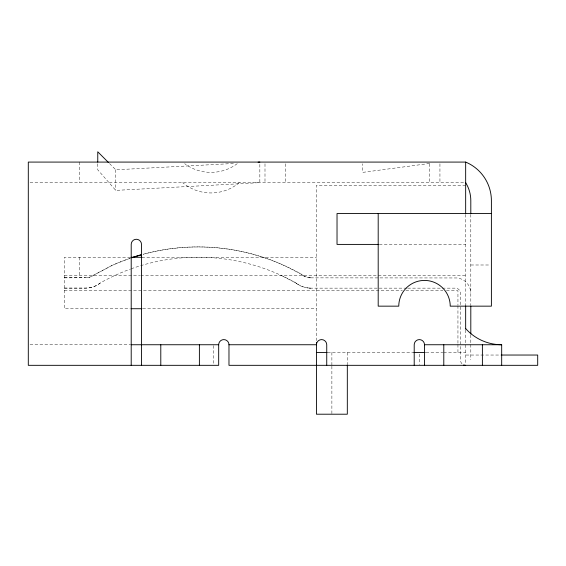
<?xml version="1.0" encoding="UTF-8"?>
<svg xmlns="http://www.w3.org/2000/svg" width="566" height="566" viewBox="0 0 566 566"><rect width="100%" height="100%" fill="white"/><g stroke="black" fill="none" stroke-linecap="round" stroke-linejoin="round"><path stroke-width="0.42" stroke-dasharray="2.83 2.12" d="M429.53 163.468L362.756 172.375L362.756 163.8M109.563 163.588L115.775 169.8L234.366 163.447M97.762 163.8L97.762 169.8L115.775 190.381L259.844 182.662L259.844 162.081M30.062 182.662L464.778 182.662M465.662 185.238L316.444 185.238L316.444 340.612M379.319 244.406L465.662 244.406M130.435 257.275L64.319 257.275L64.319 308.725L130.435 308.725M141.896 257.275L316.444 257.275M470.806 264.994L490.531 264.994M64.319 275.281L139.809 275.281M140.693 275.281L465.662 275.281M64.319 277.779L85.53 277.779M64.319 277.856L86.428 277.75A13.018 13.018 0 0 0 93.241 275.366L111.191 265.829A209.031 209.031 0 0 1 130.208 258.223M310.699 277.856L457.392 277.963A15.459 15.459 0 0 1 470.7 291.271L470.806 292.955M64.319 288.066L85.678 288.066A23.355 23.355 0 0 0 100.281 282.95A198.701 198.701 0 0 1 130.456 269.069M64.319 288.144L85.664 288.144A23.503 23.496 0 0 0 100.338 283M406.798 288.144L310.536 288.144A23.503 23.213 19.3 0 1 295.862 283L280.722 275.196M407.683 288.144L455.375 288.144A5.144 5.144 0 0 1 460.519 293.294L460.519 360.181A5.144 5.144 0 0 0 462.528 364.263M64.319 290.719L402.341 290.719M405.872 290.719L442.945 290.719M446.475 290.719L457.944 290.719L457.944 304.833M142.781 308.725L316.444 308.725M30.048 344.744L130.555 344.744M327.594 352.462L413.194 352.462M426.057 352.462L442.782 352.462M443.659 352.462L465.662 352.462M466.002 355.038L500.733 355.038M309.828 277.828L310.493 277.835A15.586 15.402 19.3 0 1 302.336 274.977L302.86 275.38A13.315 13.16 19.3 0 0 309.828 277.828L311.067 277.856M309.22 288.101L310.904 288.144M143.262 254.212A209.031 209.031 0 0 1 301.041 274.008L302.86 275.38M295.579 282.774L296.917 283.792M301.041 274.008L301.324 274.234L284.974 265.893A208.918 208.918 0 0 0 143.283 254.29M470.806 214.415L470.806 305.279M470.806 334.923L470.806 343.668M470.806 344.545L470.806 359.842M465.662 214.415L465.662 305.307M465.662 330.02L465.662 364.469M457.944 305.711L457.944 343.64M457.944 344.524L457.944 352.462M439.938 163.8L439.938 182.662M429.644 163.8L429.644 182.662M419.356 354.182L419.356 364.469M347.319 352.462L347.319 363.931M331.881 352.462L331.881 365.325M331.881 366.202L331.881 414.206M285.575 163.8L285.575 182.662M264.994 163.8L264.994 182.662M213.538 345.6L213.538 364.469M115.775 169.8L115.775 190.381M79.756 162.081L79.756 182.662M79.756 257.275L79.756 275.281M131.262 268.779A198.701 198.701 0 0 1 295.912 282.936M309.885 288.115A25.774 25.463 19.3 0 1 296.393 283.382M130.237 258.301A208.918 208.918 0 0 0 111.226 265.893L93.312 275.409A13.209 13.202 0 0 1 86.4 277.828M237.253 163.666A44.056 44.056 0 0 1 184.672 163.666M239.262 182.662A44.056 44.056 0 0 1 182.662 182.662"/><path stroke-width="0.85" d="M258.089 162.173L259.844 162.081M378.194 213.538L378.194 306.156L398.775 306.156A25.725 25.725 0 0 1 424.5 280.425A25.725 25.725 0 0 1 450.225 306.156L491.394 306.156L491.394 200.675A41.806 41.806 0 0 0 465.662 162.081L28.3 162.081L28.3 365.325L218.681 365.325L218.681 344.744A5.144 5.144 0 0 1 223.825 339.6A5.144 5.144 0 0 1 228.975 344.744L316.444 344.744A5.144 5.144 0 0 1 321.594 339.6A5.144 5.144 0 0 1 326.738 344.744L326.738 365.325M491.394 213.538L337.025 213.538L337.025 244.406L378.435 244.406M130.979 257.275L141.896 257.275M131.319 308.725L141.896 308.725M131.206 344.744L218.681 344.744M414.206 365.325L414.206 344.744A5.144 5.144 0 0 1 419.356 339.6A5.144 5.144 0 0 1 424.5 344.744L501.681 344.744L501.681 365.325M316.444 352.462L327.141 352.462M413.732 352.462L425.179 352.462M501.618 355.038L537.7 355.038L537.7 365.325L228.975 365.325L228.975 344.744M108.318 162.35L97.762 151.794L97.762 162.081M482.388 344.744L482.388 365.325M470.806 213.538L470.806 200.675A34.087 34.087 0 0 0 465.662 182.662M470.806 306.072L470.806 334.053M465.662 162.081L465.662 213.538M465.662 305.789L465.662 329.143M443.794 344.744L443.794 365.325M424.5 344.744L424.5 365.325M347.319 364.815L347.319 414.206L316.444 414.206L316.444 342.373M199.388 344.744L199.388 365.325M160.794 344.744L160.794 365.325M141.5 365.325L141.5 244.406A5.144 5.144 0 0 0 136.356 239.262A5.144 5.144 0 0 0 131.206 244.406L131.206 365.325M465.662 365.325A5.144 5.144 0 0 1 463.695 364.936M131.85 257.756A208.918 208.918 0 0 1 141.642 254.75M131.821 257.671A209.031 209.031 0 0 1 141.62 254.665M501.681 344.744A48.223 48.223 0 0 1 465.662 328.584"/></g></svg>
